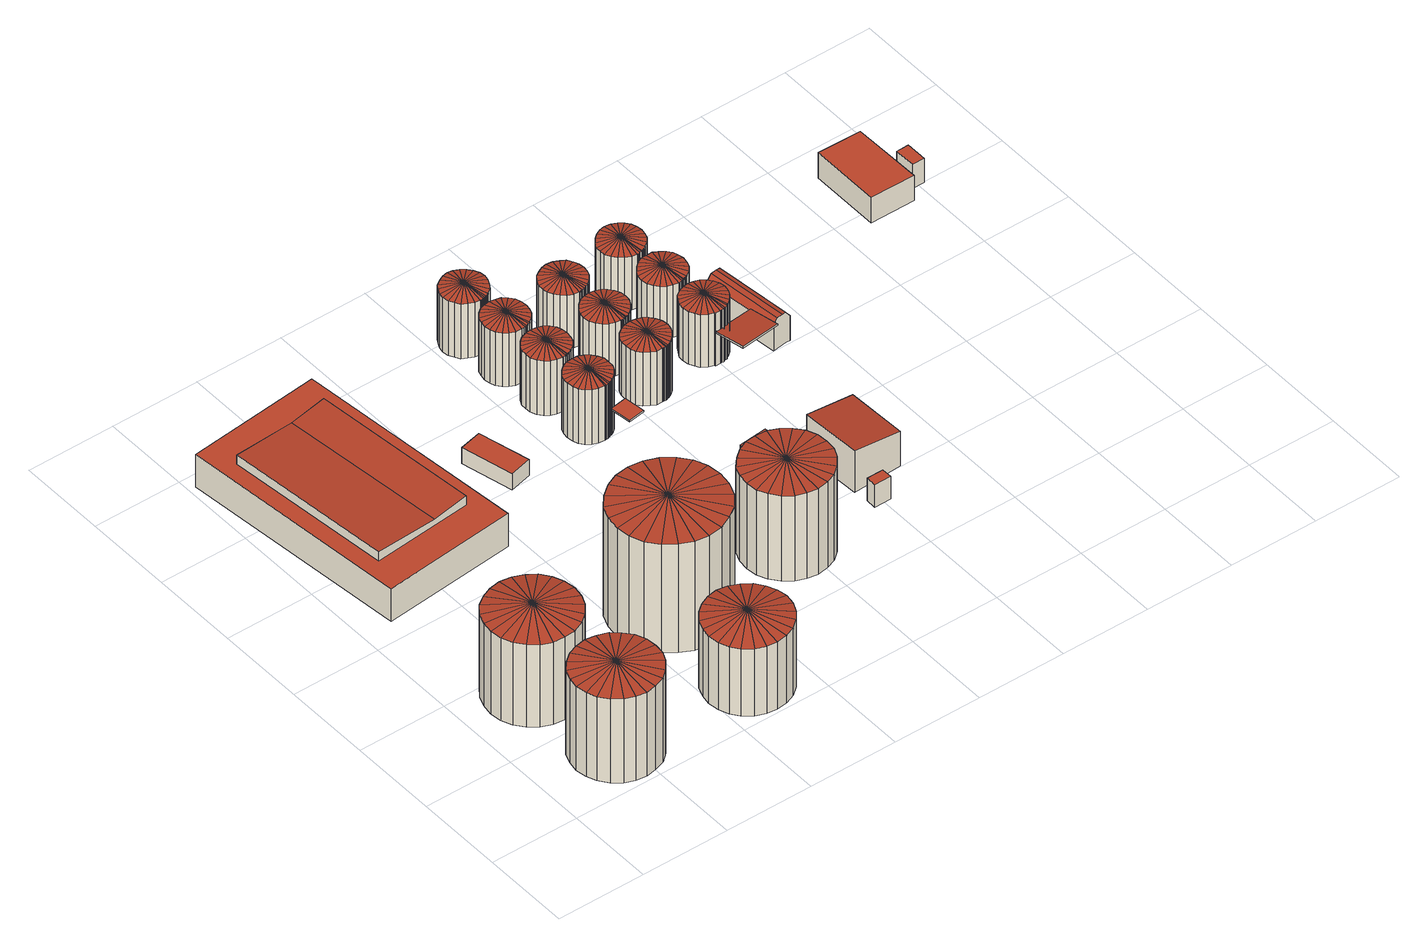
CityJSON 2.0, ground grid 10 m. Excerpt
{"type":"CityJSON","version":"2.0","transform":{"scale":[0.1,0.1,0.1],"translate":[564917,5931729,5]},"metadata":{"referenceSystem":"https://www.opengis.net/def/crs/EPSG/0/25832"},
"CityObjects":{
"building1":{"type":"Building","attributes":{"Grundfläche 2D":"68.545793","Grundhöhe NN":"5.651"},"geometry":[{"type":"Solid","lod":"3","boundaries":[[[[0,1,2]],[[0,3,1]],[[0,2,4]],[[0,4,5]],[[0,5,6]],[[0,6,7]],[[0,7,8]],[[0,8,9]],[[0,9,10]],[[0,10,11]],[[0,11,12]],[[0,12,13]],[[0,13,14]],[[0,14,15]],[[0,15,16]],[[0,16,17]],[[0,17,18]],[[0,18,19]],[[0,19,20]],[[0,20,21]],[[0,21,22]],[[0,22,23]],[[0,23,24]],[[0,24,3]],[[25,26,2,1]],[[26,27,4,2]],[[27,28,5,4]],[[28,29,6,5]],[[29,30,7,6]],[[30,31,8,7]],[[31,32,9,8]],[[32,33,10,9]],[[33,34,11,10]],[[34,35,12,11]],[[35,36,13,12]],[[36,37,14,13]],[[37,38,15,14]],[[38,39,16,15]],[[39,40,17,16]],[[40,41,18,17]],[[41,42,19,18]],[[42,43,20,19]],[[43,44,21,20]],[[44,45,22,21]],[[45,46,23,22]],[[47,25,1,3]],[[46,48,24,23]],[[48,47,3,24]],[[42,41,40,39,38,37,36,35,34,33,32,31,30,29,28,27,26,25,47,48,46,45,44,43]]]],"semantics":{"surfaces":[{"type":"RoofSurface"},{"type":"WallSurface"},{"type":"GroundSurface"}],"values":[[0,0,0,0,0,0,0,0,0,0,0,0,0,0,0,0,0,0,0,0,0,0,0,0,1,1,1,1,1,1,1,1,1,1,1,1,1,1,1,1,1,1,1,1,1,1,1,1,2]]}}]},
"building2":{"type":"Building","attributes":{"Grundfläche 2D":"76.896259","Grundhöhe NN":"5.650"},"geometry":[{"type":"Solid","lod":"3","boundaries":[[[[49,50,51]],[[49,52,50]],[[49,51,53]],[[49,53,54]],[[49,54,55]],[[49,55,56]],[[49,56,57]],[[49,57,58]],[[49,58,59]],[[49,59,60]],[[49,60,61]],[[49,61,62]],[[49,62,63]],[[49,63,64]],[[49,64,65]],[[49,65,66]],[[49,66,67]],[[49,67,68]],[[49,68,69]],[[49,69,70]],[[49,70,71]],[[49,71,72]],[[49,72,73]],[[49,73,52]],[[74,75,51,50]],[[76,74,50,52]],[[77,78,73,72]],[[78,76,52,73]],[[75,79,53,51]],[[79,80,54,53]],[[80,81,55,54]],[[81,82,56,55]],[[82,83,57,56]],[[83,84,58,57]],[[84,85,59,58]],[[85,86,60,59]],[[86,87,61,60]],[[87,88,62,61]],[[88,89,63,62]],[[89,90,64,63]],[[90,91,65,64]],[[91,92,66,65]],[[92,93,67,66]],[[93,94,68,67]],[[94,95,69,68]],[[95,96,70,69]],[[96,97,71,70]],[[97,77,72,71]],[[95,94,93,92,91,90,89,88,87,86,85,84,83,82,81,80,79,75,74,76,78,77,97,96]]]],"semantics":{"surfaces":[{"type":"RoofSurface"},{"type":"WallSurface"},{"type":"GroundSurface"}],"values":[[0,0,0,0,0,0,0,0,0,0,0,0,0,0,0,0,0,0,0,0,0,0,0,0,1,1,1,1,1,1,1,1,1,1,1,1,1,1,1,1,1,1,1,1,1,1,1,1,2]]}}]},
"building3":{"type":"Building","attributes":{"Grundfläche 2D":"401.119642","Grundhöhe NN":"5.622"},"geometry":[{"type":"Solid","lod":"3","boundaries":[[[[98,99,100,101]],[[102,98,101,103]],[[104,105,106,107],[108,109,110,111]],[[100,108,111,103,101]],[[102,103,111,110]],[[102,110,109,99,98]],[[100,99,109,108]],[[104,107,112,113]],[[105,104,113,114]],[[106,105,114,115]],[[107,106,115,112]],[[114,113,112,115]]]],"semantics":{"surfaces":[{"type":"RoofSurface"},{"type":"WallSurface"},{"type":"GroundSurface"}],"values":[[0,0,0,1,1,1,1,1,1,1,1,2]]}}]},
"building4":{"type":"Building","attributes":{"Grundfläche 2D":"66.737964","Grundhöhe NN":"5.738"},"geometry":[{"type":"Solid","lod":"3","boundaries":[[[[116,117,118]],[[116,119,117]],[[116,118,120]],[[116,120,121]],[[116,121,122]],[[116,122,123]],[[116,123,124]],[[116,124,125]],[[116,125,126]],[[116,126,127]],[[116,127,128]],[[116,128,129]],[[116,129,130]],[[116,130,131]],[[116,131,132]],[[116,132,133]],[[116,133,134]],[[116,134,135]],[[116,135,136]],[[116,136,137]],[[116,137,138]],[[116,138,139]],[[116,139,140]],[[116,140,119]],[[141,142,118,117]],[[143,141,117,119]],[[144,145,140,139]],[[145,143,119,140]],[[142,146,120,118]],[[146,147,121,120]],[[147,148,122,121]],[[148,149,123,122]],[[149,150,124,123]],[[150,151,125,124]],[[151,152,126,125]],[[152,153,127,126]],[[153,154,128,127]],[[154,155,129,128]],[[155,156,130,129]],[[156,157,131,130]],[[157,158,132,131]],[[158,159,133,132]],[[159,160,134,133]],[[160,161,135,134]],[[161,162,136,135]],[[162,163,137,136]],[[163,164,138,137]],[[164,144,139,138]],[[161,160,159,158,157,156,155,154,153,152,151,150,149,148,147,146,142,141,143,145,144,164,163,162]]]],"semantics":{"surfaces":[{"type":"RoofSurface"},{"type":"WallSurface"},{"type":"GroundSurface"}],"values":[[0,0,0,0,0,0,0,0,0,0,0,0,0,0,0,0,0,0,0,0,0,0,0,0,1,1,1,1,1,1,1,1,1,1,1,1,1,1,1,1,1,1,1,1,1,1,1,1,2]]}}]},
"building5":{"type":"Building","attributes":{"Grundfläche 2D":"117.488575","Grundhöhe NN":"5.733"},"geometry":[{"type":"Solid","lod":"3","boundaries":[[[[165,166,167]],[[165,168,166]],[[165,167,169]],[[165,169,170]],[[165,170,171]],[[165,171,172]],[[165,172,173]],[[165,173,174]],[[165,174,175]],[[165,175,176]],[[165,176,177]],[[165,177,178]],[[165,178,179]],[[165,179,180]],[[165,180,181]],[[165,181,182]],[[165,182,183]],[[165,183,184]],[[165,184,185]],[[165,185,186]],[[165,186,187]],[[165,187,188]],[[165,188,189]],[[165,189,168]],[[190,191,167,166]],[[191,192,169,167]],[[193,190,166,168]],[[192,194,170,169]],[[194,195,171,170]],[[195,196,172,171]],[[196,197,173,172]],[[197,198,174,173]],[[198,199,175,174]],[[199,200,176,175]],[[200,201,177,176]],[[201,202,178,177]],[[202,203,179,178]],[[203,204,180,179]],[[204,205,181,180]],[[205,206,182,181]],[[206,207,183,182]],[[207,208,184,183]],[[208,209,185,184]],[[209,210,186,185]],[[210,211,187,186]],[[211,212,188,187]],[[212,213,189,188]],[[213,193,168,189]],[[198,197,196,195,194,192,191,190,193,213,212,211,210,209,208,207,206,205,204,203,202,201,200,199]]]],"semantics":{"surfaces":[{"type":"RoofSurface"},{"type":"WallSurface"},{"type":"GroundSurface"}],"values":[[0,0,0,0,0,0,0,0,0,0,0,0,0,0,0,0,0,0,0,0,0,0,0,0,1,1,1,1,1,1,1,1,1,1,1,1,1,1,1,1,1,1,1,1,1,1,1,1,2]]}}]},
"building6":{"type":"Building","attributes":{"Grundfläche 2D":"15.096020","Grundhöhe NN":"5.660"},"geometry":[{"type":"Solid","lod":"3","boundaries":[[[[214,215,216,217]],[[218,219,217,216]],[[219,220,214,217]],[[220,221,215,214]],[[221,218,216,215]],[[221,220,219,218]]]],"semantics":{"surfaces":[{"type":"RoofSurface"},{"type":"WallSurface"},{"type":"GroundSurface"}],"values":[[0,1,1,1,1,2]]}}]},
"building7":{"type":"Building","attributes":{"Grundfläche 2D":"70.970463","Grundhöhe NN":"5.601"},"geometry":[{"type":"Solid","lod":"3","boundaries":[[[[222,223,224]],[[222,225,223]],[[222,224,226]],[[222,226,227]],[[222,227,228]],[[222,228,229]],[[222,229,230]],[[222,230,231]],[[222,231,232]],[[222,232,233]],[[222,233,234]],[[222,234,235]],[[222,235,236]],[[222,236,237]],[[222,237,238]],[[222,238,239]],[[222,239,240]],[[222,240,241]],[[222,241,242]],[[222,242,243]],[[222,243,244]],[[222,244,245]],[[222,245,246]],[[222,246,225]],[[247,248,224,223]],[[248,249,226,224]],[[249,250,227,226]],[[250,251,228,227]],[[251,252,229,228]],[[252,253,230,229]],[[253,254,231,230]],[[254,255,232,231]],[[255,256,233,232]],[[256,257,234,233]],[[257,258,235,234]],[[258,259,236,235]],[[259,260,237,236]],[[260,261,238,237]],[[261,262,239,238]],[[262,263,240,239]],[[263,264,241,240]],[[264,265,242,241]],[[265,266,243,242]],[[266,267,244,243]],[[267,268,245,244]],[[268,269,246,245]],[[269,270,225,246]],[[270,247,223,225]],[[263,262,261,260,259,258,257,256,255,254,253,252,251,250,249,248,247,270,269,268,267,266,265,264]]]],"semantics":{"surfaces":[{"type":"RoofSurface"},{"type":"WallSurface"},{"type":"GroundSurface"}],"values":[[0,0,0,0,0,0,0,0,0,0,0,0,0,0,0,0,0,0,0,0,0,0,0,0,1,1,1,1,1,1,1,1,1,1,1,1,1,1,1,1,1,1,1,1,1,1,1,1,2]]}}]},
"building8":{"type":"Building","attributes":{"Grundfläche 2D":"18.937406","Grundhöhe NN":"5.721"},"geometry":[{"type":"Solid","lod":"3","boundaries":[[[[271,272,273]],[[271,274,272]],[[271,273,275]],[[271,275,276]],[[271,276,277]],[[271,277,278]],[[271,278,279]],[[271,279,280]],[[271,280,281]],[[271,281,282]],[[271,282,283]],[[271,283,284]],[[271,284,285]],[[271,285,286]],[[271,286,287]],[[271,287,288]],[[271,288,289]],[[271,289,290]],[[271,290,291]],[[271,291,292]],[[271,292,293]],[[271,293,294]],[[295,271,294,296]],[[297,271,295,298]],[[299,297,300]],[[271,297,299]],[[301,302,274,271,299,303]],[[304,305,273,272]],[[306,304,272,274]],[[307,308,302,301]],[[305,309,275,273]],[[309,310,276,275]],[[310,311,277,276]],[[311,312,278,277]],[[312,313,279,278]],[[313,314,280,279]],[[314,315,281,280]],[[315,316,282,281]],[[316,317,283,282]],[[317,318,284,283]],[[318,319,285,284]],[[319,320,286,285]],[[320,321,287,286]],[[321,322,288,287]],[[322,323,289,288]],[[323,324,290,289]],[[324,325,291,290]],[[325,326,292,291]],[[326,327,293,292]],[[327,328,294,293]],[[328,329,296,294]],[[329,330,295,296]],[[330,331,298,295]],[[331,332,297,298]],[[332,333,300,297]],[[333,334,299,300]],[[334,335,303,299]],[[335,307,301,303]],[[308,306,274,302]],[[329,328,327,326,325,324,323,322,321,320,319,318,317,316,315,314,313,312,311,310,309,305,304,306,308,307,335,334,333,332,331,330]]]],"semantics":{"surfaces":[{"type":"RoofSurface"},{"type":"WallSurface"},{"type":"GroundSurface"}],"values":[[0,0,0,0,0,0,0,0,0,0,0,0,0,0,0,0,0,0,0,0,0,0,0,0,0,0,0,1,1,1,1,1,1,1,1,1,1,1,1,1,1,1,1,1,1,1,1,1,1,1,1,1,1,1,1,1,1,1,1,2]]}}]},
"building9":{"type":"Building","attributes":{"Grundfläche 2D":"18.938537","Grundhöhe NN":"5.730"},"geometry":[{"type":"Solid","lod":"3","boundaries":[[[[336,337,338]],[[336,339,337]],[[336,338,340]],[[336,340,341]],[[336,341,342]],[[336,342,343]],[[336,343,344]],[[336,344,345]],[[336,345,346]],[[336,346,347]],[[336,347,348]],[[336,348,349]],[[336,349,350]],[[336,350,351]],[[336,351,352]],[[336,352,353]],[[336,353,354]],[[336,354,355]],[[336,355,356]],[[336,356,357]],[[336,357,358]],[[336,358,359]],[[360,361,336,359,362]],[[336,361,363]],[[336,363,364]],[[365,366,339,336,364,367]],[[368,369,338,337]],[[370,368,337,339]],[[371,372,370,339,366,365]],[[369,373,340,338]],[[373,374,341,340]],[[374,375,342,341]],[[375,376,343,342]],[[376,377,344,343]],[[377,378,345,344]],[[378,379,346,345]],[[379,380,347,346]],[[380,381,348,347]],[[381,382,349,348]],[[382,383,350,349]],[[383,384,351,350]],[[384,385,352,351]],[[385,386,353,352]],[[386,387,354,353]],[[387,388,355,354]],[[388,389,356,355]],[[389,390,357,356]],[[390,391,358,357]],[[391,392,359,358]],[[392,393,362,359]],[[393,394,360,362]],[[394,395,361,360]],[[395,396,363,361]],[[396,397,364,363]],[[397,398,367,364]],[[398,371,365,367]],[[393,392,391,390,389,388,387,386,385,384,383,382,381,380,379,378,377,376,375,374,373,369,368,370,372,371,398,397,396,395,394]]]],"semantics":{"surfaces":[{"type":"RoofSurface"},{"type":"WallSurface"},{"type":"GroundSurface"}],"values":[[0,0,0,0,0,0,0,0,0,0,0,0,0,0,0,0,0,0,0,0,0,0,0,0,0,0,1,1,1,1,1,1,1,1,1,1,1,1,1,1,1,1,1,1,1,1,1,1,1,1,1,1,1,1,1,1,2]]}}]},
"building10":{"type":"Building","attributes":{"Grundfläche 2D":"18.938402","Grundhöhe NN":"5.768"},"geometry":[{"type":"Solid","lod":"3","boundaries":[[[[399,400,401]],[[401,400,402]],[[403,400,399]],[[404,400,403]],[[405,400,404]],[[406,400,405]],[[407,400,406]],[[408,400,407]],[[409,400,408]],[[410,400,409]],[[411,400,410]],[[412,413,400,411]],[[414,400,413]],[[415,400,414]],[[416,400,415]],[[417,400,416]],[[418,400,417]],[[419,400,418]],[[420,400,419]],[[421,400,420]],[[422,400,421]],[[423,400,422]],[[424,425,400,423]],[[426,427,400,425]],[[428,429,430,400,427]],[[431,402,400,430]],[[399,401,432,433]],[[403,399,433,434]],[[401,402,435,432]],[[404,403,434,436]],[[405,404,436,437]],[[406,405,437,438]],[[407,406,438,439]],[[408,407,439,440]],[[409,408,440,441]],[[410,409,441,442]],[[411,410,442,443]],[[444,413,412,411,443,445]],[[414,413,444,446]],[[415,414,446,447]],[[416,415,447,448]],[[417,416,448,449]],[[418,417,449,450]],[[419,418,450,451]],[[420,419,451,452]],[[421,420,452,453]],[[422,421,453,454]],[[423,422,454,455]],[[424,423,455,456]],[[425,424,456,457]],[[426,425,457,458]],[[427,426,458,459]],[[428,427,459,460]],[[429,428,460,461]],[[462,435,402,431,430,429,461,463]],[[455,454,453,452,451,450,449,448,447,446,444,445,443,442,441,440,439,438,437,436,434,433,432,435,462,463,461,460,459,458,457,456]]]],"semantics":{"surfaces":[{"type":"RoofSurface"},{"type":"WallSurface"},{"type":"GroundSurface"}],"values":[[0,0,0,0,0,0,0,0,0,0,0,0,0,0,0,0,0,0,0,0,0,0,0,0,0,0,1,1,1,1,1,1,1,1,1,1,1,1,1,1,1,1,1,1,1,1,1,1,1,1,1,1,1,1,1,2]]}}]},
"building11":{"type":"Building","attributes":{"Grundfläche 2D":"18.937593","Grundhöhe NN":"5.703"},"geometry":[{"type":"Solid","lod":"3","boundaries":[[[[464,465,466]],[[464,467,465]],[[464,466,468]],[[464,468,469]],[[464,469,470]],[[464,470,471]],[[464,471,472]],[[464,472,473]],[[464,473,474]],[[464,474,475]],[[464,475,476]],[[464,476,477]],[[464,477,478]],[[464,478,479]],[[464,479,480]],[[464,480,481]],[[464,481,482]],[[464,482,483]],[[464,483,484]],[[464,484,485]],[[464,485,486]],[[464,486,487]],[[488,489,464,487,490]],[[491,464,489,492]],[[493,464,491,494]],[[495,467,464,493,496]],[[497,498,466,465]],[[499,497,465,467]],[[500,501,499,467,495,496]],[[498,502,468,466]],[[502,503,469,468]],[[503,504,470,469]],[[504,505,471,470]],[[505,506,472,471]],[[506,507,473,472]],[[507,508,474,473]],[[508,509,475,474]],[[509,510,476,475]],[[510,511,477,476]],[[511,512,478,477]],[[512,513,479,478]],[[513,514,480,479]],[[514,515,481,480]],[[515,516,482,481]],[[516,517,483,482]],[[517,518,484,483]],[[518,519,485,484]],[[519,520,486,485]],[[520,521,487,486]],[[521,522,490,487]],[[522,523,488,490]],[[523,524,489,488]],[[524,525,492,489]],[[525,526,491,492]],[[526,527,494,491]],[[527,528,493,494]],[[528,500,496,493]],[[522,521,520,519,518,517,516,515,514,513,512,511,510,509,508,507,506,505,504,503,502,498,497,499,501,500,528,527,526,525,524,523]]]],"semantics":{"surfaces":[{"type":"RoofSurface"},{"type":"WallSurface"},{"type":"GroundSurface"}],"values":[[0,0,0,0,0,0,0,0,0,0,0,0,0,0,0,0,0,0,0,0,0,0,0,0,0,0,1,1,1,1,1,1,1,1,1,1,1,1,1,1,1,1,1,1,1,1,1,1,1,1,1,1,1,1,1,1,1,2]]}}]},
"building12":{"type":"Building","attributes":{"Grundfläche 2D":"6.111108","Grundhöhe NN":"5.823"},"geometry":[{"type":"Solid","lod":"3","boundaries":[[[[529,530,531,532]],[[533,534,532,531]],[[534,535,529,532]],[[535,536,530,529]],[[536,533,531,530]],[[536,535,534,533]]]],"semantics":{"surfaces":[{"type":"RoofSurface"},{"type":"WallSurface"},{"type":"GroundSurface"}],"values":[[0,1,1,1,1,2]]}}]},
"building13":{"type":"Building","attributes":{"Grundfläche 2D":"2.385546","Grundhöhe NN":"5.635"},"geometry":[{"type":"Solid","lod":"3","boundaries":[[[[537,538,539,540]],[[541,542,540,539]],[[542,543,537,540]],[[543,544,538,537]],[[544,541,539,538]],[[544,543,542,541]]]],"semantics":{"surfaces":[{"type":"RoofSurface"},{"type":"WallSurface"},{"type":"GroundSurface"}],"values":[[0,1,1,1,1,2]]}}]},
"building14":{"type":"Building","attributes":{"Grundfläche 2D":"18.937893","Grundhöhe NN":"5.813"},"geometry":[{"type":"Solid","lod":"3","boundaries":[[[[545,546,547]],[[545,548,546]],[[545,547,549]],[[545,549,550]],[[545,550,551]],[[545,551,552]],[[545,552,553]],[[545,553,554]],[[545,554,555]],[[545,555,556]],[[545,556,557]],[[545,557,558]],[[545,558,559]],[[545,559,560]],[[545,560,561]],[[545,561,562]],[[545,562,563]],[[545,563,564]],[[545,564,565]],[[545,565,566]],[[545,566,567]],[[545,567,568]],[[569,570,545,568,571]],[[545,570,572]],[[573,572,574]],[[545,572,573]],[[575,576,548,545,573,577]],[[578,579,547,546]],[[580,578,546,548]],[[581,582,576,575]],[[579,583,549,547]],[[583,584,550,549]],[[584,585,551,550]],[[585,586,552,551]],[[586,587,553,552]],[[587,588,554,553]],[[588,589,555,554]],[[589,590,556,555]],[[590,591,557,556]],[[591,592,558,557]],[[592,593,559,558]],[[593,594,560,559]],[[594,595,561,560]],[[595,596,562,561]],[[596,597,563,562]],[[597,598,564,563]],[[598,599,565,564]],[[599,600,566,565]],[[600,601,567,566]],[[601,602,568,567]],[[602,603,571,568]],[[603,604,569,571]],[[604,605,570,569]],[[605,606,572,570]],[[606,607,574,572]],[[607,608,573,574]],[[608,609,577,573]],[[609,581,575,577]],[[582,580,548,576]],[[603,602,601,600,599,598,597,596,595,594,593,592,591,590,589,588,587,586,585,584,583,579,578,580,582,581,609,608,607,606,605,604]]]],"semantics":{"surfaces":[{"type":"RoofSurface"},{"type":"WallSurface"},{"type":"GroundSurface"}],"values":[[0,0,0,0,0,0,0,0,0,0,0,0,0,0,0,0,0,0,0,0,0,0,0,0,0,0,0,1,1,1,1,1,1,1,1,1,1,1,1,1,1,1,1,1,1,1,1,1,1,1,1,1,1,1,1,1,1,1,1,2]]}}]},
"building15":{"type":"Building","attributes":{"Grundfläche 2D":"18.938493","Grundhöhe NN":"5.790"},"geometry":[{"type":"Solid","lod":"3","boundaries":[[[[610,611,612]],[[610,613,611]],[[610,612,614]],[[610,614,615]],[[610,615,616]],[[610,616,617]],[[610,617,618]],[[610,618,619]],[[610,619,620]],[[610,620,621]],[[610,621,622]],[[610,622,623]],[[610,623,624]],[[610,624,625]],[[610,625,626]],[[610,626,627]],[[610,627,628]],[[610,628,629]],[[610,629,630]],[[610,630,631]],[[610,631,632]],[[610,632,633]],[[634,635,610,633,636]],[[610,635,637]],[[610,637,638]],[[639,613,610,638,640]],[[641,642,612,611]],[[643,641,611,613]],[[644,643,613,639]],[[642,645,614,612]],[[645,646,615,614]],[[646,647,616,615]],[[647,648,617,616]],[[648,649,618,617]],[[649,650,619,618]],[[650,651,620,619]],[[651,652,621,620]],[[652,653,622,621]],[[653,654,623,622]],[[654,655,624,623]],[[655,656,625,624]],[[656,657,626,625]],[[657,658,627,626]],[[658,659,628,627]],[[659,660,629,628]],[[660,661,630,629]],[[661,662,631,630]],[[662,663,632,631]],[[663,664,633,632]],[[664,665,636,633]],[[665,666,634,636]],[[666,667,635,634]],[[667,668,637,635]],[[668,669,638,637]],[[669,670,640,638]],[[670,644,639,640]],[[665,664,663,662,661,660,659,658,657,656,655,654,653,652,651,650,649,648,647,646,645,642,641,643,644,670,669,668,667,666]]]],"semantics":{"surfaces":[{"type":"RoofSurface"},{"type":"WallSurface"},{"type":"GroundSurface"}],"values":[[0,0,0,0,0,0,0,0,0,0,0,0,0,0,0,0,0,0,0,0,0,0,0,0,0,0,1,1,1,1,1,1,1,1,1,1,1,1,1,1,1,1,1,1,1,1,1,1,1,1,1,1,1,1,1,1,2]]}}]},
"building16":{"type":"Building","attributes":{"Grundfläche 2D":"21.136713","Grundhöhe NN":"10.020"},"geometry":[{"type":"Solid","lod":"3","boundaries":[[[[671,672,673,674,675,676]],[[677,678,679,680]],[[681,682,676,675]],[[682,683,671,676]],[[683,684,672,671]],[[684,685,673,672]],[[685,686,674,673]],[[686,681,675,674]],[[687,688,680,679]],[[688,689,677,680]],[[689,690,678,677]],[[690,687,679,678]],[[686,685,684,683,682,681]],[[690,689,688,687]]]],"semantics":{"surfaces":[{"type":"RoofSurface"},{"type":"WallSurface"},{"type":"GroundSurface"}],"values":[[0,0,1,1,1,1,1,1,1,1,1,1,2,2]]}}]},
"building17":{"type":"Building","attributes":{"Grundfläche 2D":"18.939053","Grundhöhe NN":"5.770"},"geometry":[{"type":"Solid","lod":"3","boundaries":[[[[691,692,693]],[[691,694,692]],[[691,693,695]],[[691,695,696]],[[691,696,697]],[[691,697,698]],[[691,698,699]],[[691,699,700]],[[691,700,701]],[[691,701,702]],[[691,702,703]],[[691,703,704]],[[691,704,705]],[[691,705,706]],[[691,706,707]],[[691,707,708]],[[691,708,709]],[[691,709,710]],[[691,710,711]],[[691,711,712]],[[691,712,713]],[[691,713,714]],[[715,716,691,714,717]],[[718,691,716,719]],[[720,721,691,718]],[[694,691,721,722]],[[723,724,693,692]],[[725,723,692,694]],[[726,727,722,721]],[[724,728,695,693]],[[728,729,696,695]],[[729,730,697,696]],[[730,731,698,697]],[[731,732,699,698]],[[732,733,700,699]],[[733,734,701,700]],[[734,735,702,701]],[[735,736,703,702]],[[736,737,704,703]],[[737,738,705,704]],[[738,739,706,705]],[[739,740,707,706]],[[740,741,708,707]],[[741,742,709,708]],[[742,743,710,709]],[[743,744,711,710]],[[744,745,712,711]],[[745,746,713,712]],[[746,747,714,713]],[[747,748,717,714]],[[748,749,715,717]],[[749,750,716,715]],[[750,751,719,716]],[[751,752,718,719]],[[752,753,720,718]],[[753,726,721,720]],[[727,725,694,722]],[[748,747,746,745,744,743,742,741,740,739,738,737,736,735,734,733,732,731,730,729,728,724,723,725,727,726,753,752,751,750,749]]]],"semantics":{"surfaces":[{"type":"RoofSurface"},{"type":"WallSurface"},{"type":"GroundSurface"}],"values":[[0,0,0,0,0,0,0,0,0,0,0,0,0,0,0,0,0,0,0,0,0,0,0,0,0,0,1,1,1,1,1,1,1,1,1,1,1,1,1,1,1,1,1,1,1,1,1,1,1,1,1,1,1,1,1,1,1,2]]}}]},
"building18":{"type":"Building","attributes":{"Grundfläche 2D":"38.798455","Grundhöhe NN":"5.664"},"geometry":[{"type":"Solid","lod":"3","boundaries":[[[[754,755,756,757]],[[758,759,757,756]],[[759,760,754,757]],[[760,761,755,754]],[[761,758,756,755]],[[761,760,759,758]]]],"semantics":{"surfaces":[{"type":"RoofSurface"},{"type":"WallSurface"},{"type":"GroundSurface"}],"values":[[0,1,1,1,1,2]]}}]},
"building19":{"type":"Building","attributes":{"Grundfläche 2D":"18.940553","Grundhöhe NN":"5.874"},"geometry":[{"type":"Solid","lod":"3","boundaries":[[[[762,763,764]],[[762,765,763]],[[762,764,766]],[[762,766,767]],[[762,767,768]],[[762,768,769]],[[762,769,770]],[[762,770,771]],[[762,771,772]],[[762,772,773]],[[762,773,774]],[[762,774,775]],[[762,775,776]],[[762,776,777]],[[762,777,778]],[[762,778,779]],[[762,779,780]],[[762,780,781]],[[762,781,782]],[[762,782,783]],[[762,783,784]],[[785,762,784,786]],[[787,788,762,785,789]],[[790,762,788,791]],[[792,793,762,790,794]],[[765,762,793,795]],[[796,797,764,763]],[[798,796,763,765]],[[799,800,795,793]],[[797,801,766,764]],[[801,802,767,766]],[[802,803,768,767]],[[803,804,769,768]],[[804,805,770,769]],[[805,806,771,770]],[[806,807,772,771]],[[807,808,773,772]],[[808,809,774,773]],[[809,810,775,774]],[[810,811,776,775]],[[811,812,777,776]],[[812,813,778,777]],[[813,814,779,778]],[[814,815,780,779]],[[815,816,781,780]],[[816,817,782,781]],[[817,818,783,782]],[[818,819,784,783]],[[819,820,786,784]],[[820,821,785,786]],[[821,822,789,785]],[[822,823,787,789]],[[823,824,788,787]],[[824,825,791,788]],[[825,826,790,791]],[[826,827,794,790]],[[827,828,792,794]],[[828,799,793,792]],[[800,798,765,795]],[[824,823,822,821,820,819,818,817,816,815,814,813,812,811,810,809,808,807,806,805,804,803,802,801,797,796,798,800,799,828,827,826,825]]]],"semantics":{"surfaces":[{"type":"RoofSurface"},{"type":"WallSurface"},{"type":"GroundSurface"}],"values":[[0,0,0,0,0,0,0,0,0,0,0,0,0,0,0,0,0,0,0,0,0,0,0,0,0,0,1,1,1,1,1,1,1,1,1,1,1,1,1,1,1,1,1,1,1,1,1,1,1,1,1,1,1,1,1,1,1,1,1,2]]}}]},
"building20":{"type":"Building","attributes":{"Grundfläche 2D":"18.938616","Grundhöhe NN":"5.864"},"geometry":[{"type":"Solid","lod":"3","boundaries":[[[[829,830,831]],[[829,832,830]],[[829,831,833]],[[829,833,834]],[[829,834,835]],[[829,835,836]],[[829,836,837]],[[829,837,838]],[[829,838,839]],[[829,839,840]],[[829,840,841]],[[829,841,842]],[[829,842,843]],[[829,843,844]],[[829,844,845]],[[829,845,846]],[[829,846,847]],[[829,847,848]],[[829,848,849]],[[829,849,850]],[[829,850,851]],[[829,851,852]],[[853,854,829,852,855]],[[829,854,856]],[[829,856,857]],[[858,832,829,857,859]],[[860,861,831,830]],[[862,860,830,832]],[[861,863,833,831]],[[863,864,834,833]],[[864,865,835,834]],[[865,866,836,835]],[[866,867,837,836]],[[867,868,838,837]],[[868,869,839,838]],[[869,870,840,839]],[[870,871,841,840]],[[871,872,842,841]],[[872,873,843,842]],[[873,874,844,843]],[[874,875,845,844]],[[875,876,846,845]],[[876,877,847,846]],[[877,878,848,847]],[[878,879,849,848]],[[879,880,850,849]],[[880,881,851,850]],[[881,882,852,851]],[[882,883,855,852]],[[883,884,853,855]],[[884,885,854,853]],[[885,886,856,854]],[[886,887,857,856]],[[887,888,859,857]],[[888,889,858,859]],[[889,862,832,858]],[[883,882,881,880,879,878,877,876,875,874,873,872,871,870,869,868,867,866,865,864,863,861,860,862,889,888,887,886,885,884]]]],"semantics":{"surfaces":[{"type":"RoofSurface"},{"type":"WallSurface"},{"type":"GroundSurface"}],"values":[[0,0,0,0,0,0,0,0,0,0,0,0,0,0,0,0,0,0,0,0,0,0,0,0,0,0,1,1,1,1,1,1,1,1,1,1,1,1,1,1,1,1,1,1,1,1,1,1,1,1,1,1,1,1,1,1,2]]}}]},
"building21":{"type":"Building","attributes":{"Grundfläche 2D":"18.938866","Grundhöhe NN":"5.830"},"geometry":[{"type":"Solid","lod":"3","boundaries":[[[[890,891,892]],[[890,893,891]],[[890,892,894]],[[890,894,895]],[[890,895,896]],[[890,896,897]],[[890,897,898]],[[890,898,899]],[[890,899,900]],[[890,900,901]],[[890,901,902]],[[890,902,903]],[[890,903,904]],[[890,904,905]],[[890,905,906]],[[890,906,907]],[[890,907,908]],[[890,908,909]],[[890,909,910]],[[890,910,911]],[[890,911,912]],[[890,912,913]],[[914,915,890,913,916]],[[890,915,917]],[[890,917,918]],[[919,920,893,890,918,921]],[[922,923,892,891]],[[924,922,891,893]],[[925,926,920,919]],[[923,927,894,892]],[[927,928,895,894]],[[928,929,896,895]],[[929,930,897,896]],[[930,931,898,897]],[[931,932,899,898]],[[932,933,900,899]],[[933,934,901,900]],[[934,935,902,901]],[[935,936,903,902]],[[936,937,904,903]],[[937,938,905,904]],[[938,939,906,905]],[[939,940,907,906]],[[940,941,908,907]],[[941,942,909,908]],[[942,943,910,909]],[[943,944,911,910]],[[944,945,912,911]],[[945,946,913,912]],[[946,947,916,913]],[[947,948,914,916]],[[948,949,915,914]],[[949,950,917,915]],[[950,951,918,917]],[[951,952,921,918]],[[952,925,919,921]],[[926,924,893,920]],[[947,946,945,944,943,942,941,940,939,938,937,936,935,934,933,932,931,930,929,928,927,923,922,924,926,925,952,951,950,949,948]]]],"semantics":{"surfaces":[{"type":"RoofSurface"},{"type":"WallSurface"},{"type":"GroundSurface"}],"values":[[0,0,0,0,0,0,0,0,0,0,0,0,0,0,0,0,0,0,0,0,0,0,0,0,0,0,1,1,1,1,1,1,1,1,1,1,1,1,1,1,1,1,1,1,1,1,1,1,1,1,1,1,1,1,1,1,1,2]]}}]},
"building22":{"type":"Building","attributes":{"Grundfläche 2D":"19.208688","Grundhöhe NN":"5.760"},"geometry":[{"type":"Solid","lod":"3","boundaries":[[[[953,954,955,956]],[[957,954,953,958]],[[959,957,958,960]],[[961,959,960,962]],[[956,955,963,964]],[[965,962,960,958,953,956,964,966]],[[961,962,965,967]],[[955,954,957,959,961,967,968,963]],[[967,965,966,964,963,968]]]],"semantics":{"surfaces":[{"type":"RoofSurface"},{"type":"WallSurface"},{"type":"GroundSurface"}],"values":[[0,0,0,0,1,1,1,1,2]]}}]},
"building23":{"type":"Building","attributes":{"Grundfläche 2D":"40.407295","Grundhöhe NN":"5.552"},"geometry":[{"type":"Solid","lod":"3","boundaries":[[[[969,970,971,972]],[[973,974,972,971]],[[974,975,969,972]],[[975,976,970,969]],[[976,973,971,970]],[[976,975,974,973]]]],"semantics":{"surfaces":[{"type":"RoofSurface"},{"type":"WallSurface"},{"type":"GroundSurface"}],"values":[[0,1,1,1,1,2]]}}]},
"building24":{"type":"Building","attributes":{"Grundfläche 2D":"3.348510","Grundhöhe NN":"5.570"},"geometry":[{"type":"Solid","lod":"3","boundaries":[[[[977,978,979,980]],[[981,982,980,979]],[[982,983,977,980]],[[983,984,978,977]],[[984,981,979,978]],[[984,983,982,981]]]],"semantics":{"surfaces":[{"type":"RoofSurface"},{"type":"WallSurface"},{"type":"GroundSurface"}],"values":[[0,1,1,1,1,2]]}}]}
},
"vertices":[
[88,52,119],[100,7,112],[112,11,112],[88,5,112],[121,19,112],[129,29,112],[134,40,112],[135,52,112],[134,64,112],[129,76,112],[121,85,112],[112,93,112],[100,97,112],[88,99,112],[76,97,112],[65,93,112],[55,85,112],[47,76,112],[43,64,112],[41,52,112],[43,40,112],[47,29,112],[55,19,112],[65,11,112],[76,7,112],[100,7,7],[112,11,7],[121,19,7],[129,29,7],[134,40,7],[135,52,7],[134,64,7],[129,76,7],[121,85,7],[112,93,7],[100,97,7],[88,99,7],[76,97,7],[65,93,7],[55,85,7],[47,76,7],[43,64,7],[41,52,7],[43,40,7],[47,29,7],[55,19,7],[65,11,7],[88,5,7],[76,7,7],
[77,164,119],[90,116,110],[102,121,110],[77,115,110],[112,129,110],[120,139,110],[125,151,110],[127,164,110],[125,177,110],[120,189,110],[112,200,110],[102,207,110],[90,212,110],[77,214,110],[64,212,110],[52,207,110],[42,200,110],[34,189,110],[29,177,110],[27,164,110],[29,151,110],[34,139,110],[42,129,110],[52,121,110],[64,116,110],[90,116,7],[102,121,7],[77,115,7],[52,121,7],[64,116,7],[112,129,7],[120,139,7],[125,151,7],[127,164,7],[125,177,7],[120,189,7],[112,200,7],[102,207,7],[90,212,7],[77,214,7],[64,212,7],[52,207,7],[42,200,7],[34,189,7],[29,177,7],[27,164,7],[29,151,7],[34,139,7],[42,129,7],
[101,558,54],[30,551,58],[50,362,58],[122,369,54],[143,563,58],[163,373,58],[35,324,47],[186,339,47],[159,601,47],[8,585,47],[50,362,47],[30,551,47],[143,563,47],[163,373,47],[8,585,6],[35,324,6],[186,339,6],[159,601,6],
[242,49,100],[254,5,91],[265,9,91],[242,3,91],[275,17,91],[282,26,91],[287,37,91],[289,49,91],[287,61,91],[282,72,91],[275,82,91],[265,89,91],[254,94,91],[242,96,91],[230,94,91],[219,89,91],[210,82,91],[202,72,91],[198,61,91],[196,49,91],[198,37,91],[202,26,91],[209,17,91],[219,9,91],[230,5,91],[254,5,7],[265,9,7],[242,3,7],[219,9,7],[230,5,7],[275,17,7],[282,26,7],[287,37,7],[289,49,7],[287,61,7],[282,72,7],[275,82,7],[265,89,7],[254,94,7],[242,96,7],[230,94,7],[219,89,7],[210,82,7],[202,72,7],[198,61,7],[196,49,7],[198,37,7],[202,26,7],[209,17,7],
[248,176,151],[195,145,143],[205,132,143],[189,160,143],[218,123,143],[232,116,143],[248,114,143],[264,116,143],[279,123,143],[292,132,143],[302,145,143],[308,160,143],[310,176,143],[308,192,143],[302,207,143],[292,219,143],[279,229,143],[264,235,143],[248,237,143],[232,235,143],[218,229,143],[205,219,143],[195,207,143],[189,192,143],[187,176,143],[195,145,7],[205,132,7],[218,123,7],[189,160,7],[232,116,7],[248,114,7],[264,116,7],[279,123,7],[292,132,7],[302,145,7],[308,160,7],[310,176,7],[308,192,7],[302,207,7],[292,219,7],[279,229,7],[264,235,7],[248,237,7],[232,235,7],[218,229,7],[205,219,7],[195,207,7],[189,192,7],[187,176,7],
[262,404,27],[248,462,27],[223,456,27],[237,398,27],[223,456,7],[237,398,7],[262,404,7],[248,462,7],
[389,177,118],[431,153,113],[436,164,113],[423,143,113],[437,177,113],[436,189,113],[431,201,113],[423,210,113],[413,218,113],[402,223,113],[389,224,113],[377,223,113],[366,218,113],[356,210,113],[348,201,113],[343,189,113],[342,177,113],[343,164,113],[348,153,113],[356,143,113],[366,135,113],[377,131,113],[389,129,113],[402,131,113],[413,135,113],[431,153,6],[436,164,6],[437,177,6],[436,189,6],[431,201,6],[423,210,6],[413,218,6],[402,223,6],[389,224,6],[377,223,6],[366,218,6],[356,210,6],[348,201,6],[343,189,6],[342,177,6],[343,164,6],[348,153,6],[356,143,6],[366,135,6],[377,131,6],[389,129,6],[402,131,6],[413,135,6],[423,143,6],
[348,424,81],[365,406,75],[369,411,75],[360,402,75],[372,417,75],[372,424,75],[372,430,75],[369,436,75],[365,441,75],[360,445,75],[354,448,75],[348,448,75],[341,448,75],[335,445,75],[330,441,75],[326,436,75],[324,430,75],[323,424,75],[324,417,75],[326,411,75],[330,406,75],[335,402,75],[341,400,75],[348,399,75],[350,399,75],[349,399,75],[353,400,75],[352,399,75],[355,400,75],[354,400,75],[358,401,75],[359,402,75],[356,401,75],[365,406,7],[369,411,7],[360,402,7],[358,401,7],[359,402,7],[372,417,7],[372,424,7],[372,430,7],[369,436,7],[365,441,7],[360,445,7],[354,448,7],[348,448,7],[341,448,7],[335,445,7],[330,441,7],[326,436,7],[324,430,7],[323,424,7],[324,417,7],[326,411,7],[330,406,7],[335,402,7],[341,400,7],[348,399,7],[349,399,7],[350,399,7],[352,399,7],[353,400,7],[354,400,7],[355,400,7],[356,401,7],
[342,480,81],[360,462,75],[364,467,75],[355,458,75],[366,473,75],[367,480,75],[366,486,75],[364,492,75],[360,497,75],[355,501,75],[349,503,75],[342,504,75],[336,503,75],[330,501,75],[325,497,75],[321,492,75],[318,486,75],[318,480,75],[318,473,75],[321,467,75],[325,462,75],[330,458,75],[336,456,75],[342,455,75],[345,455,75],[346,455,75],[343,455,75],[348,456,75],[349,456,75],[352,457,75],[354,458,75],[351,457,75],[360,462,7],[364,467,7],[355,458,7],[352,457,7],[354,458,7],[366,473,7],[367,480,7],[366,486,7],[364,492,7],[360,497,7],[355,501,7],[349,503,7],[342,504,7],[336,503,7],[330,501,7],[325,497,7],[321,492,7],[318,486,7],[318,480,7],[318,473,7],[321,467,7],[325,462,7],[330,458,7],[336,456,7],[342,455,7],[343,455,7],[345,455,7],[346,455,7],[348,456,7],[349,456,7],[351,457,7],
[358,522,75],[337,534,81],[354,517,75],[349,513,75],[360,528,75],[361,534,75],[360,541,75],[358,547,75],[354,552,75],[349,556,75],[343,558,75],[337,559,75],[330,558,75],[327,557,75],[324,556,75],[319,552,75],[315,547,75],[313,541,75],[312,534,75],[313,528,75],[315,522,75],[319,517,75],[324,513,75],[330,510,75],[337,510,75],[339,510,75],[341,510,75],[342,510,75],[343,510,75],[344,511,75],[345,511,75],[347,512,75],[348,512,75],[354,517,8],[358,522,8],[360,528,8],[349,513,8],[361,534,8],[360,541,8],[358,547,8],[354,552,8],[349,556,8],[343,558,8],[337,559,8],[330,558,8],[324,556,8],[327,557,8],[319,552,8],[315,547,8],[313,541,8],[312,534,8],[313,528,8],[315,522,8],[319,517,8],[324,513,8],[330,510,8],[337,510,8],[339,510,8],[341,510,8],[342,510,8],[343,510,8],[344,511,8],[345,511,8],[348,512,8],[347,512,8],
[331,590,81],[348,572,75],[352,578,75],[343,568,75],[355,584,75],[356,590,75],[355,596,75],[352,602,75],[348,607,75],[343,611,75],[337,614,75],[331,615,75],[325,614,75],[319,611,75],[313,607,75],[310,602,75],[307,596,75],[306,590,75],[307,583,75],[310,578,75],[313,572,75],[319,569,75],[325,566,75],[331,565,75],[333,565,75],[335,566,75],[332,565,75],[337,566,75],[336,566,75],[339,567,75],[338,566,75],[342,568,75],[341,567,75],[348,572,7],[352,578,7],[343,568,7],[341,567,7],[342,568,7],[355,584,7],[356,590,7],[355,596,7],[352,602,7],[348,607,7],[343,611,7],[337,614,7],[331,615,7],[325,614,7],[319,611,7],[313,607,7],[310,602,7],[307,596,7],[306,590,7],[307,583,7],[310,578,7],[313,572,7],[319,569,7],[325,566,7],[331,565,7],[332,565,7],[333,565,7],[335,566,7],[336,566,7],[337,566,7],[338,566,7],[339,567,7],
[452,289,41],[420,286,41],[422,267,41],[454,270,41],[422,267,8],[454,270,8],[452,289,8],[420,286,8],
[508,182,34],[489,182,34],[489,170,34],[508,170,34],[489,170,6],[508,170,6],[508,182,6],[489,182,6],
[423,431,81],[440,414,75],[444,419,75],[435,410,75],[447,425,75],[448,431,75],[447,438,75],[444,444,75],[440,449,75],[435,453,75],[429,455,75],[423,456,75],[416,455,75],[411,453,75],[405,449,75],[401,444,75],[399,438,75],[398,431,75],[399,425,75],[401,419,75],[405,414,75],[411,410,75],[416,407,75],[423,407,75],[425,407,75],[427,407,75],[424,407,75],[428,407,75],[430,408,75],[429,407,75],[433,409,75],[434,409,75],[431,408,75],[440,414,8],[444,419,8],[435,410,8],[433,409,8],[434,409,8],[447,425,8],[448,431,8],[447,438,8],[444,444,8],[440,449,8],[435,453,8],[429,455,8],[423,456,8],[416,455,8],[411,453,8],[405,449,8],[401,444,8],[399,438,8],[398,431,8],[399,425,8],[401,419,8],[405,414,8],[411,410,8],[416,407,8],[423,407,8],[424,407,8],[425,407,8],[427,407,8],[428,407,8],[429,407,8],[430,408,8],[431,408,8],
[417,487,81],[434,469,75],[438,474,75],[429,465,75],[441,480,75],[442,487,75],[441,493,75],[438,499,75],[434,504,75],[429,508,75],[423,510,75],[417,511,75],[411,510,75],[405,508,75],[400,504,75],[396,499,75],[393,493,75],[392,487,75],[393,480,75],[396,474,75],[400,469,75],[405,465,75],[411,463,75],[417,462,75],[419,462,75],[421,462,75],[418,462,75],[423,463,75],[424,463,75],[427,464,75],[426,464,75],[434,469,8],[438,474,8],[429,465,8],[427,464,8],[441,480,8],[442,487,8],[441,493,8],[438,499,8],[434,504,8],[429,508,8],[423,510,8],[417,511,8],[411,510,8],[405,508,8],[400,504,8],[396,499,8],[393,493,8],[392,487,8],[393,480,8],[396,474,8],[400,469,8],[405,465,8],[411,463,8],[417,462,8],[418,462,8],[419,462,8],[421,462,8],[423,463,8],[424,463,8],[426,464,8],
[538,420,52],[508,417,52],[506,417,52],[493,415,52],[497,379,56],[542,384,56],[371,369,53],[368,393,53],[349,390,53],[352,366,53],[497,379,54],[542,384,54],[538,420,50],[508,417,50],[506,417,50],[493,415,50],[349,390,51],[352,366,51],[371,369,51],[368,393,51],
[411,542,81],[429,525,75],[433,530,75],[424,521,75],[435,536,75],[436,542,75],[435,548,75],[433,554,75],[429,560,75],[424,563,75],[418,566,75],[411,567,75],[405,566,75],[399,563,75],[394,560,75],[390,554,75],[387,548,75],[387,542,75],[387,536,75],[390,530,75],[394,525,75],[399,521,75],[405,518,75],[411,517,75],[414,518,75],[415,518,75],[412,517,75],[418,518,75],[417,518,75],[420,519,75],[421,520,75],[423,520,75],[429,525,8],[433,530,8],[424,521,8],[421,520,8],[423,520,8],[435,536,8],[436,542,8],[435,548,8],[433,554,8],[429,560,8],[424,563,8],[418,566,8],[411,567,8],[405,566,8],[399,563,8],[394,560,8],[390,554,8],[387,548,8],[387,542,8],[387,536,8],[390,530,8],[394,525,8],[399,521,8],[405,518,8],[411,517,8],[412,517,8],[414,518,8],[415,518,8],[417,518,8],[418,518,8],[420,519,8],
[543,200,50],[540,268,50],[483,265,59],[486,197,59],[483,265,7],[486,197,7],[543,200,7],[540,268,7],
[498,440,81],[515,422,75],[519,427,75],[510,418,75],[522,433,75],[523,440,75],[522,446,75],[519,452,75],[515,457,75],[510,461,75],[504,463,75],[498,464,75],[492,463,75],[486,461,75],[480,457,75],[477,452,75],[474,446,75],[473,440,75],[474,433,75],[477,427,75],[480,422,75],[486,418,75],[492,416,75],[498,415,75],[493,415,75],[500,415,75],[502,415,75],[499,415,75],[504,416,75],[503,415,75],[507,416,75],[508,417,75],[505,416,75],[509,418,75],[515,422,9],[519,427,9],[510,418,9],[508,417,9],[509,418,9],[522,433,9],[523,440,9],[522,446,9],[519,452,9],[515,457,9],[510,461,9],[504,463,9],[498,464,9],[492,463,9],[486,461,9],[480,457,9],[477,452,9],[474,446,9],[473,440,9],[474,433,9],[477,427,9],[480,422,9],[486,418,9],[492,416,9],[493,415,9],[498,415,9],[499,415,9],[500,415,9],[502,415,9],[503,415,9],[504,416,9],[505,416,9],[507,416,9],
[492,495,81],[510,477,75],[514,482,75],[504,473,75],[516,488,75],[517,495,75],[516,501,75],[514,507,75],[510,512,75],[504,516,75],[499,519,75],[492,519,75],[486,519,75],[480,516,75],[475,512,75],[471,507,75],[468,501,75],[467,495,75],[468,488,75],[471,482,75],[475,477,75],[480,473,75],[486,471,75],[492,470,75],[495,470,75],[496,470,75],[493,470,75],[498,471,75],[499,471,75],[502,472,75],[501,472,75],[510,477,9],[514,482,9],[504,473,9],[516,488,9],[517,495,9],[516,501,9],[514,507,9],[510,512,9],[504,516,9],[499,519,9],[492,519,9],[486,519,9],[480,516,9],[475,512,9],[471,507,9],[468,501,9],[467,495,9],[468,488,9],[471,482,9],[475,477,9],[480,473,9],[486,471,9],[492,470,9],[493,470,9],[495,470,9],[496,470,9],[498,471,9],[499,471,9],[501,472,9],[502,472,9],
[486,550,81],[504,533,75],[508,538,75],[499,529,75],[510,544,75],[511,550,75],[510,556,75],[508,562,75],[504,567,75],[499,571,75],[493,574,75],[486,575,75],[480,574,75],[474,571,75],[469,567,75],[465,562,75],[462,556,75],[462,550,75],[462,544,75],[465,538,75],[469,533,75],[474,529,75],[480,526,75],[486,525,75],[489,525,75],[490,526,75],[487,525,75],[492,526,75],[493,526,75],[496,528,75],[498,528,75],[495,527,75],[504,533,8],[508,538,8],[499,529,8],[496,528,8],[498,528,8],[510,544,8],[511,550,8],[510,556,8],[508,562,8],[504,567,8],[499,571,8],[493,574,8],[486,575,8],[480,574,8],[474,571,8],[469,567,8],[465,562,8],[462,556,8],[462,550,8],[462,544,8],[465,538,8],[469,533,8],[474,529,8],[480,526,8],[486,525,8],[487,525,8],[489,525,8],[490,526,8],[492,526,8],[493,526,8],[495,527,8],
[554,400,46],[544,487,46],[538,486,39],[549,399,39],[550,487,47],[560,400,47],[555,488,46],[565,401,46],[560,488,39],[570,401,39],[538,486,8],[549,399,8],[570,401,8],[565,401,8],[560,488,8],[544,487,8],
[783,565,37],[733,565,38],[733,485,38],[784,485,37],[733,485,6],[784,485,6],[783,565,6],[733,565,6],
[807,523,36],[793,523,36],[793,499,36],[807,499,36],[793,499,6],[807,499,6],[807,523,6],[793,523,6]
]}
